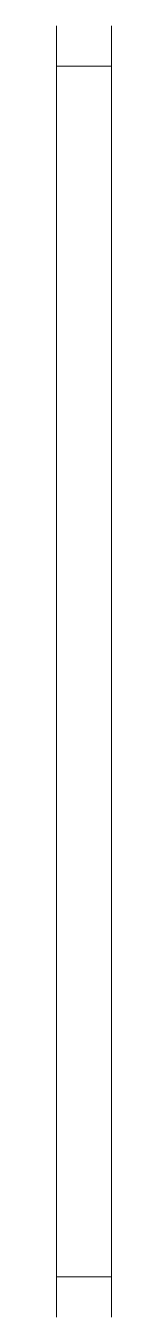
# Model space of a CAD drawing. Header units: millimetres. Extents: x -1.7 to 0, y -20 to 20.
import ezdxf

# ---------------------------------------------------------------- set-up
doc = ezdxf.new("R2010")
doc.units = ezdxf.units.MM
doc.header["$LTSCALE"] = 0.5
doc.layers.get('0').update_dxf_attribs({"color": 9, "lineweight": 15})

msp = doc.modelspace()

# ---------------------------------------------------------------- linework, layer by layer
at = {"ltscale": 0.5}
for p, q in [((-1.7, 20), (-1.7, -20)), ((0, 20), (0, -20)), ((-1.7, 18.75), (0, 18.75)), ((-1.7, -18.75), (0, -18.75))]:
    msp.add_line(p, q, dxfattribs=at)

doc.saveas('drawing.dxf')
